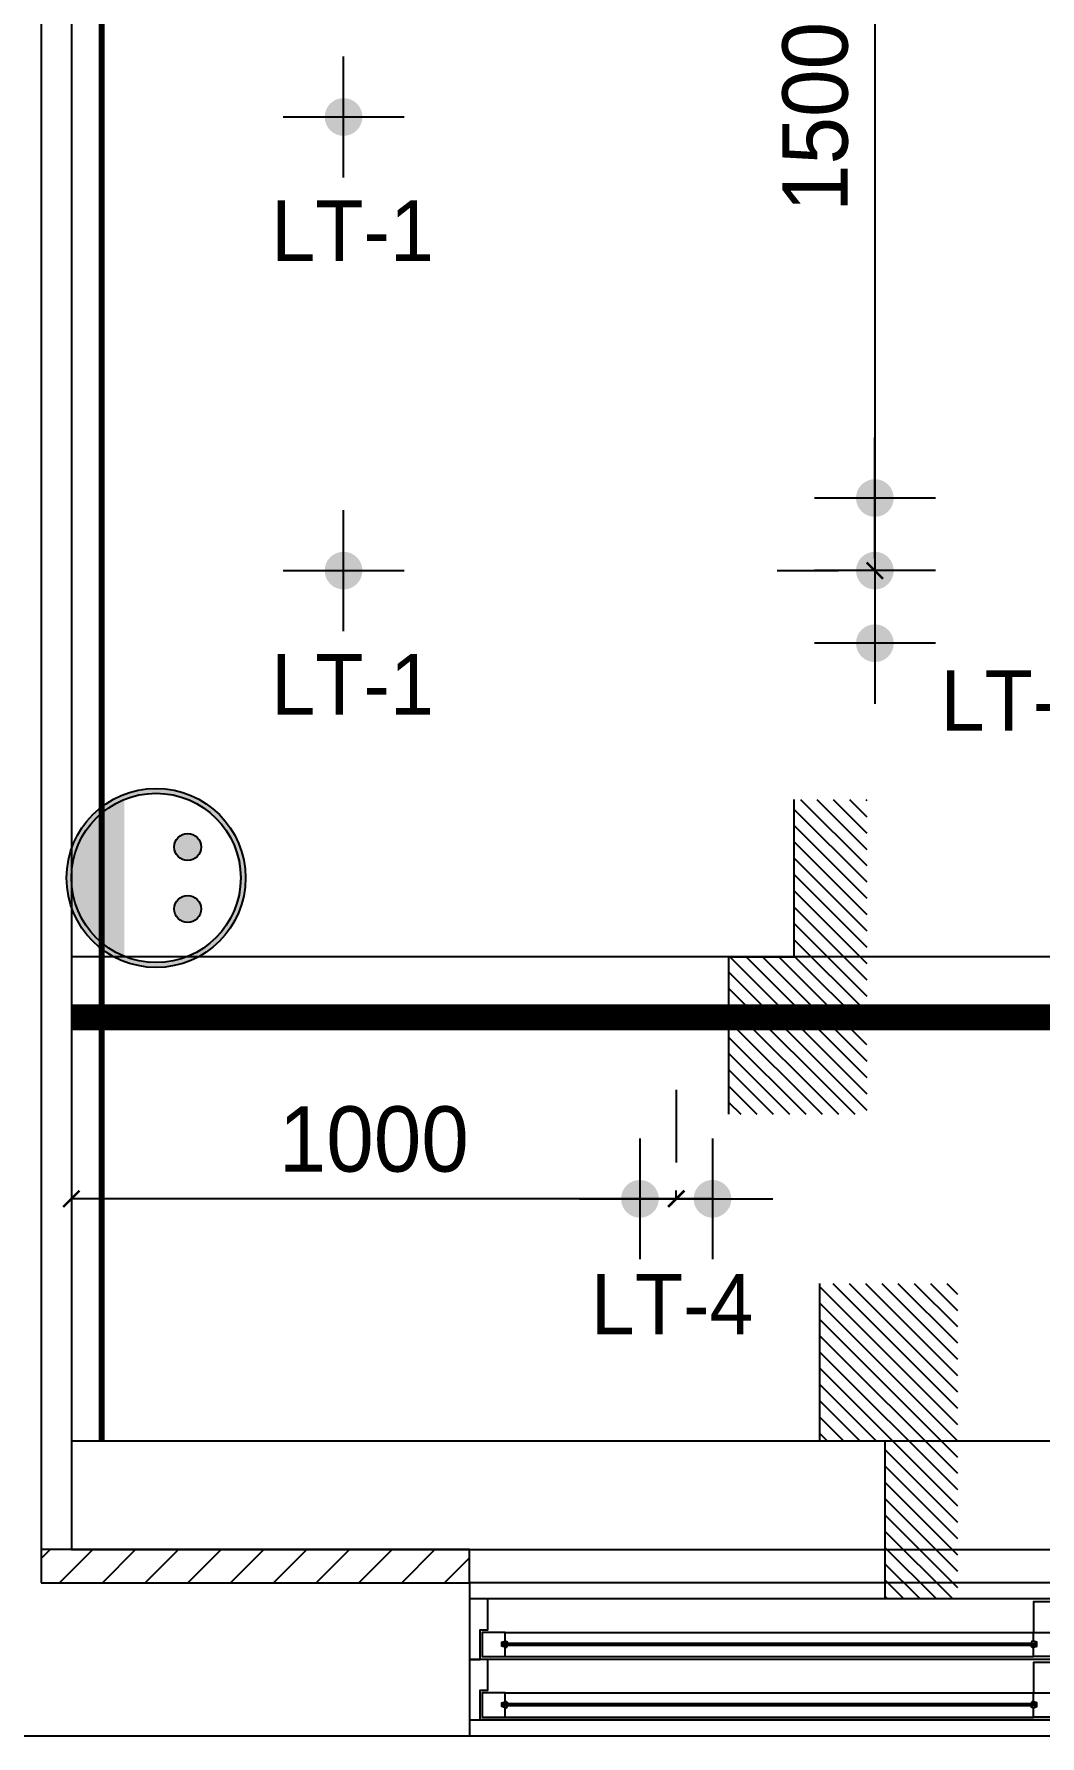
# Model space of a CAD drawing. Header units: inches. Extents: x 4138 to 127072, y -26315 to 43858.
# Drawn here: x 64750 to 66413, y 8625 to 11439 of the extents above; entities that cross this region are included whole.
import ezdxf
from ezdxf.enums import TextEntityAlignment as Align

# ---------------------------------------------------------------- set-up
doc = ezdxf.new("R2010")
doc.units = ezdxf.units.IN
doc.header["$LTSCALE"] = 50
doc.header["$MEASUREMENT"] = 0
doc.linetypes.add('HID', pattern=[2.3, 1.5, -0.8])
doc.linetypes.add('HIDDEN', pattern=[0.375, 0.25, -0.125])
for name, color, linetype in [('0-LINE', 7, 'Continuous'), ('02-WAL', 2, 'Continuous'), ('03-WAL NEW', 3, 'Continuous'), ('04-WIN', 4, 'Continuous'), ('06-FUR', 6, 'Continuous'), ('06-LIGHT', 4, 'Continuous'), ('07-DIM', 5, 'Continuous'), ('FIN', 2, 'Continuous'), ('설비', 7, 'Continuous')]:
    doc.layers.add(name, color=color, linetype=linetype)
doc.styles.add('YOURNAME', font='HY울릉도M.TTF')
doc.styles.add('코레일둥고', font='Korail_Round_Gothic_Medium.ttf')
doc.dimstyles.new('YOURNAME-60', dxfattribs={"dimscale": 60, "dimtxt": 1.8, "dimasz": 0.9, "dimexe": 1, "dimexo": 3, "dimgap": 0.7, "dimtad": 1, "dimdec": 0, "dimzin": 0, "dimdsep": 46, "dimtxsty": 'YOURNAME', "dimblk": 'ARCHTICK', "dimcen": 0, "dimclrd": 1, "dimclre": 1, "dimclrt": 7, "dimadec": 0, "dimazin": 0, "dimtfac": 1, "dimtdec": 0, "dimtix": 1, "dimtmove": 2, "dimatfit": 3, "dimldrblk": 'ARCHTICK', "dimfxl": 1, "dimtolj": 1, "dimtzin": 0, "dimarcsym": 0})

# ---------------------------------------------------------------- blocks, each defined once
blk = doc.blocks.new('_ARCHTICK')
at = {"color": 0, "linetype": 'ByBlock', "const_width": 0.075}
blk.add_lwpolyline([(-0.25, -0.25), (0.25, 0.25)], dxfattribs=at)
blk = doc.blocks.new('*D271')
at = {"layer": '07-DIM', "color": 1, "lineweight": -2, "transparency": 16777216}
for p, q in [((65978.6, 12051.5), (66080.4, 12051.5)), ((66140.4, 12051.5), (66140.4, 10551.5)), ((65978.6, 10551.5), (66080.4, 10551.5))]:
    blk.add_line(p, q, dxfattribs=at)
at = {"layer": 'Defpoints', "color": 0, "transparency": 16777216}
for p in [(66158.6, 12051.5), (66140.4, 10551.5), (66158.6, 10551.5)]:
    blk.add_point(p, dxfattribs=at)
at = {"layer": '07-DIM', "color": 1, "lineweight": -2, "transparency": 16777216, "xscale": 54, "yscale": 54, "zscale": 54}
for p, rotation in [((66140.4, 12051.5), 90), ((66140.4, 10551.5), 270)]:
    blk.add_blockref('_ARCHTICK', p, dxfattribs=dict(at, rotation=rotation))
at = {"layer": '07-DIM', "color": 7, "transparency": 16777216, "insert": (66042.2, 11301.5), "char_height": 108, "attachment_point": 5, "rotation": 90, "style": 'YOURNAME'}
blk.add_mtext('\\A1;1500', dxfattribs=at)
blk = doc.blocks.new('2DLSCL')
h = blk.add_hatch(color=256)
h.dxf.hatch_style = 1
edge = h.paths.add_edge_path()
edge.add_arc((36127.3, 44397.2), 26, 0, 360, ccw=False)
h = blk.add_hatch(color=256)
h.dxf.hatch_style = 1
edge = h.paths.add_edge_path()
edge.add_arc((36227.3, 44397.2), 26, 0, 360, ccw=False)
at = {"color": 1, "linetype": 'Continuous'}
for p, q in [((36127.3, 44480.5), (36127.3, 44313.9)), ((36227.3, 44480.5), (36227.3, 44313.9)), ((36210.6, 44397.2), (36044, 44397.2)), ((36310.6, 44397.2), (36144, 44397.2))]:
    blk.add_line(p, q, dxfattribs=at)
blk.add_lwpolyline([(36127.3, 44397.2), (36227.3, 44397.2), (36177.3, 44397.2), (36177.3, 44408.9)], dxfattribs=at)
blk = doc.blocks.new('FLOOR')
at = {"layer": '02-WAL'}
for p, q in [((43017.7, 40609.3), (43017.7, 35239.3)), ((43017.7, 35239.3), (43726.2, 35239.3)), ((43726.2, 35239.3), (43726.2, 34986.3)), ((42782.7, 34986.3), (43726.2, 34986.3))]:
    blk.add_line(p, q, dxfattribs=at)
at = {"layer": '04-WIN'}
for p, q in [((47486.2, 35212.8), (43756.2, 35212.8)), ((43784.9, 35157.5), (44658.6, 35157.5)), ((43784.9, 35117.5), (44658.6, 35117.5)), ((47498.7, 35112.8), (43743.6, 35112.8)), ((47486.2, 35112.8), (43756.2, 35112.8)), ((43784.9, 35057.5), (44658.6, 35057.5)), ((47498.7, 35012.8), (43743.6, 35012.8)), ((43784.9, 35017.5), (44658.6, 35017.5))]:
    blk.add_line(p, q, dxfattribs=at)
for points in [[(47516.2, 35239.3), (43726.2, 35239.3), (43726.2, 34986.3), (47516.2, 34986.3)], [(47516.2, 35212.8), (43726.2, 35212.8), (43726.2, 35012.8), (47516.2, 35012.8)], [(44693.6, 35207.8), (44658.6, 35207.8), (44658.6, 35157.5), (44693.6, 35157.5), (44693.6, 35177.6), (44688.1, 35179.4), (44688.1, 35185.9), (44693.6, 35187.6)], [(43784.9, 35142.9), (43784.9, 35157.5), (43746.9, 35157.5), (43746.9, 35117.5), (43784.9, 35117.5), (43784.9, 35132.9), (43779.3, 35134.7), (43779.3, 35141.1)], [(44693.6, 35157.5), (44693.6, 35117.5), (44658.6, 35117.5), (44658.6, 35132.9), (44664.2, 35134.7), (44664.2, 35141.1), (44658.6, 35142.9), (44658.6, 35157.5)], [(43781.4, 35139.9), (44662.1, 35139.9), (44662.1, 35135.9), (43781.4, 35135.9)], [(44693.6, 35107.8), (44658.6, 35107.8), (44658.6, 35057.5), (44693.6, 35057.5), (44693.6, 35077.6), (44688.1, 35079.4), (44688.1, 35085.9), (44693.6, 35087.6)], [(43784.9, 35042.9), (43784.9, 35057.5), (43746.9, 35057.5), (43746.9, 35017.5), (43784.9, 35017.5), (43784.9, 35032.9), (43779.3, 35034.7), (43779.3, 35041.1)], [(43781.4, 35039.9), (44662.1, 35039.9), (44662.1, 35035.9), (43781.4, 35035.9)], [(44693.6, 35057.5), (44693.6, 35017.5), (44658.6, 35017.5), (44658.6, 35032.9), (44664.2, 35034.7), (44664.2, 35041.1), (44658.6, 35042.9), (44658.6, 35057.5)]]:
    blk.add_lwpolyline(points, close=True, dxfattribs=at)
for points in [[(43726.2, 35121.8), (43726.2, 35112.8), (43743.6, 35112.8), (43743.6, 35161.8), (43756.2, 35161.8), (43756.2, 35212.8), (43726.2, 35212.8), (43726.2, 35203.8)], [(43784.9, 35143.7), (43787.6, 35142.3), (43788.2, 35141.3), (43788.7, 35139.9)], [(44658.6, 35143.7), (44655.9, 35142.3), (44655.4, 35141.3), (44654.8, 35139.9)], [(43784.9, 35132.1), (43787.6, 35133.5), (43788.2, 35134.5), (43788.7, 35135.9)], [(44658.6, 35132.1), (44655.9, 35133.5), (44655.4, 35134.5), (44654.8, 35135.9)], [(43726.2, 35021.8), (43726.2, 35012.8), (43743.6, 35012.8), (43743.6, 35061.8), (43756.2, 35061.8), (43756.2, 35112.8), (43726.2, 35112.8), (43726.2, 35103.8)], [(43784.9, 35043.7), (43787.6, 35042.3), (43788.2, 35041.3), (43788.7, 35039.9)], [(43784.9, 35032.1), (43787.6, 35033.5), (43788.2, 35034.5), (43788.7, 35035.9)], [(44658.6, 35043.7), (44655.9, 35042.3), (44655.4, 35041.3), (44654.8, 35039.9)], [(44658.6, 35032.1), (44655.9, 35033.5), (44655.4, 35034.5), (44654.8, 35035.9)]]:
    blk.add_lwpolyline(points, dxfattribs=at)
blk = doc.blocks.new('ERER')
at = {"layer": '03-WAL NEW'}
h = blk.add_hatch(dxfattribs=at)
h.set_pattern_fill('_USER', color=256, scale=50, angle=45, pattern_type=0)
h.set_pattern_definition([(45, (-1e-11, -18367), (-35.35534, 35.35534), [])])
h.paths.add_polyline_path([(68817.7, 16819.3), (69526.2, 16819.3), (69526.2, 16874.3), (68817.7, 16874.3)])
blk.add_lwpolyline([(68817.7, 22189.3), (68837.7, 22189.3, -0.414214), (68867.7, 22159.3), (68867.7, 16874.3), (73824.7, 16874.3)], format="xyb", dxfattribs=at)
blk.add_lwpolyline([(68817.7, 16819.3), (69526.2, 16819.3), (69526.2, 16874.3), (68817.7, 16874.3)], close=True, dxfattribs=at)
blk.add_blockref('FLOOR', (25800, -18420))
blk = doc.blocks.new('*D568')
at = {"layer": '06-FUR', "color": 1, "lineweight": -2, "transparency": 16777216}
for p, q in [((64811.9, 9693), (64811.9, 9573)), ((65811.9, 9693), (65811.9, 9573)), ((65811.9, 9513), (64811.9, 9513))]:
    blk.add_line(p, q, dxfattribs=at)
at = {"layer": 'Defpoints', "color": 0, "transparency": 16777216}
for p in [(64811.9, 9513), (64811.9, 9513), (65811.9, 9513)]:
    blk.add_point(p, dxfattribs=at)
at = {"layer": '06-FUR', "color": 1, "lineweight": -2, "transparency": 16777216, "xscale": 54, "yscale": 54, "zscale": 54, "rotation": 180}
blk.add_blockref('_ARCHTICK', (64811.9, 9513), dxfattribs=at)
at = {"layer": '06-FUR', "color": 1, "lineweight": -2, "transparency": 16777216, "xscale": 54, "yscale": 54, "zscale": 54}
blk.add_blockref('_ARCHTICK', (65811.9, 9513), dxfattribs=at)
at = {"layer": '06-FUR', "color": 7, "transparency": 16777216, "insert": (65311.9, 9611.1), "char_height": 108, "attachment_point": 5, "style": 'YOURNAME'}
blk.add_mtext('\\A1;1000', dxfattribs=at)

msp = doc.modelspace()

# ---------------------------------------------------------------- hatches: boundary and pattern name
h = msp.add_hatch()
h.set_pattern_fill('ANSI31', color=8, scale=6, angle=270)
h.set_pattern_definition([(315, (258880.186, -159628.047), (13.4703842, 13.4703842), [])])
h.paths.add_polyline_path([(65899.1, 9652.7), (65899.1, 9913), (66007.1, 9913), (66007.1, 10173.2), (66127.1, 10173.2), (66127.1, 9652.7)])
h = msp.add_hatch()
h.set_pattern_fill('ANSI31', color=8, scale=6, angle=270)
h.set_pattern_definition([(315, (259030.186, -159393.388), (13.4703842, 13.4703842), [])])
h.paths.add_polyline_path([(66049.1, 9373.2), (66049.1, 9113), (66157.1, 9113), (66157.1, 8852.7), (66277.1, 8852.7), (66277.1, 9373.2)])
at = {"layer": '06-LIGHT'}
h = msp.add_hatch(color=256, dxfattribs=at)
h.dxf.hatch_style = 1
edge = h.paths.add_edge_path()
edge.add_arc((65261.9, 11301.5), 31.2, 270, 630)
h = msp.add_hatch(color=256, dxfattribs=at)
h.dxf.hatch_style = 1
edge = h.paths.add_edge_path()
edge.add_arc((66140.4, 10671.5), 31.2, 270, 630, ccw=False)
h = msp.add_hatch(color=256, dxfattribs=at)
h.dxf.hatch_style = 1
edge = h.paths.add_edge_path()
edge.add_arc((65261.9, 10551.5), 31.2, 270, 630)
h = msp.add_hatch(color=256, dxfattribs=at)
h.dxf.hatch_style = 1
edge = h.paths.add_edge_path()
edge.add_arc((66140.4, 10551.5), 31.2, 450, 810)
h = msp.add_hatch(color=256, dxfattribs=at)
h.dxf.hatch_style = 1
edge = h.paths.add_edge_path()
edge.add_arc((66140.4, 10431.5), 31.2, 450, 810)
h = msp.add_hatch(color=10, dxfattribs=at)
h.dxf.hatch_style = 1
edge = h.paths.add_edge_path()
edge.add_arc((64951.9, 10043.4), 148, 0, 360)
edge = h.paths.add_edge_path(flags=17)
edge.add_arc((64951.9, 10043.4), 138, 0, 360)
h = msp.add_hatch(color=10, dxfattribs=at)
edge = h.paths.add_edge_path()
edge.add_line((64899.5, 9913.5), (64899.5, 10173.2))
edge.add_ellipse((64951.9, 10043.4), major_axis=(99, -99), ratio=1, start_angle=156.9578, end_angle=293.0422)
h = msp.add_hatch(color=10, dxfattribs=at)
edge = h.paths.add_edge_path()
edge.add_arc((65004.2, 10094.5), 22.3, -90, 270)
h = msp.add_hatch(color=10, dxfattribs=at)
edge = h.paths.add_edge_path()
edge.add_arc((65004.2, 9992.2), 22.3, -90, 270)

# ---------------------------------------------------------------- linework, layer by layer
at = {"color": 1, "linetype": 'Continuous'}
for p, q in [((65261.9, 11201.5), (65261.9, 11401.5)), ((65161.9, 11301.5), (65361.9, 11301.5)), ((66140.4, 10571.5), (66140.4, 10771.5)), ((66240.4, 10671.5), (66040.4, 10671.5)), ((65261.9, 10451.5), (65261.9, 10651.5)), ((66140.4, 10651.5), (66140.4, 10451.5)), ((65161.9, 10551.5), (65361.9, 10551.5)), ((66240.4, 10551.5), (66040.4, 10551.5)), ((66140.4, 10531.5), (66140.4, 10331.5)), ((66240.4, 10431.5), (66040.4, 10431.5))]:
    msp.add_line(p, q, dxfattribs=at)
at = {"layer": '06-LIGHT'}
for p, q in [((69468.9, 9913), (64811.9, 9913)), ((64811.9, 9113), (69768.9, 9113))]:
    msp.add_line(p, q, dxfattribs=at)
at = {"layer": '06-LIGHT', "color": 10, "linetype": 'HID', "const_width": 43.2}
msp.add_lwpolyline([(64811.9, 9813), (69568.9, 9813), (69568.9, 15943), (67538.9, 15943)], dxfattribs=at)
at = {"layer": '06-LIGHT'}
for points in [[(65899.1, 9652.7), (65899.1, 9913), (66007.1, 9913), (66007.1, 10173.2)], [(66049.1, 9373.2), (66049.1, 9113), (66157.1, 9113), (66157.1, 8852.7)]]:
    msp.add_lwpolyline(points, dxfattribs=at)
at = {"layer": '06-LIGHT', "color": 10}
for centre, radius in [((64951.9, 10043.4), 148), ((64951.9, 10043.4), 140), ((65004.2, 10094.5), 22.3), ((65004.2, 9992.2), 22.3)]:
    msp.add_circle(centre, radius, dxfattribs=at)
at = {"layer": 'FIN', "color": 140, "linetype": 'HIDDEN', "ltscale": 3, "const_width": 10}
msp.add_lwpolyline([(64861.9, 9113), (64861.9, 14249.5)], dxfattribs=at)

# ---------------------------------------------------------------- block references
at = {"layer": '0-LINE'}
msp.add_blockref('ERER', (-4055.8, -7941.3), dxfattribs=at)
at = {"layer": '06-LIGHT', "xscale": -1.2, "yscale": 1.2, "zscale": 1.2}
msp.add_blockref('2DLSCL', (109224.7, -43763.7), dxfattribs=at)

# ---------------------------------------------------------------- texts
at = {"layer": '설비', "color": 30, "style": '코레일둥고'}
for s, p in [('LT-1', (65142.4, 11163.4)), ('LT-1', (65142.4, 10413.4)), ('LT-3', (66249, 10386.7)), ('LT-4', (65670.6, 9388.9))]:
    msp.add_text(s, height=100, dxfattribs=at).set_placement(p, align=Align.TOP_LEFT)

# ---------------------------------------------------------------- dimensions: what is measured, and where the dimension line sits
at = {"layer": '06-FUR'}
dim = msp.add_linear_dim(base=(64811.9, 9513), p1=(65811.9, 9513), p2=(64811.9, 9513), dimstyle='YOURNAME-60', override={"dimfxl": 1.25}, dxfattribs=at)
dim.commit()
dim.dimension.update_dxf_attribs({"geometry": '*D568', "text_midpoint": (65311.9, 9611.1)})
at = {"layer": '07-DIM'}
dim = msp.add_linear_dim(base=(66140.4, 10551.5), p1=(66158.6, 12051.5), p2=(66158.6, 10551.5), angle=90, dimstyle='YOURNAME-60', dxfattribs=at)
dim.commit()
dim.dimension.update_dxf_attribs({"geometry": '*D271', "text_midpoint": (66042.2, 11301.5)})

doc.saveas('drawing.dxf')
